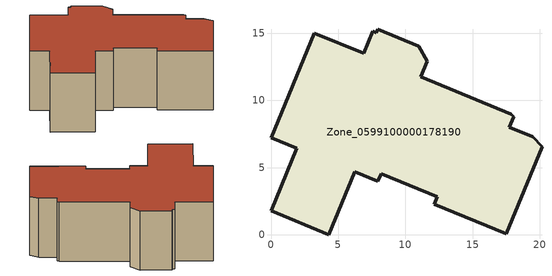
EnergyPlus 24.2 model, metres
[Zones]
Zone_0599100000178190
 floor ground (C_G): 12.37,2.84 8.2,4.55 7.96,3.97 6.22,4.68 4.3,0 0,1.77 1.92,6.45 0.03,7.22 3.23,15 6.89,13.49 7.58,15.14 7.82,15.02 7.96,15.28 10.98,14.04 11.62,12.91 11.15,11.75 17.89,8.98 18.07,8.79 17.74,8 19.48,7.28 20.16,6.56 17.49,0.06 12.14,2.25 z0
 wall outside (C_F): 0,1.77 4.3,0 6.22,4.68 7.96,3.97 8.2,4.55 12.37,2.84 12.14,2.25 17.49,0.06 20.16,6.56 19.48,7.28 17.74,8 18.07,8.79 17.89,8.98 11.15,11.75 11.62,12.91 10.98,14.04 7.96,15.28 7.82,15.02 7.58,15.14 6.89,13.49 3.23,15 0.03,7.22 1.92,6.45 0,1.77 z0:6.76
 roof outside (C_R): 20.16,6.56 19.48,7.28 17.74,8 18.07,8.79 17.89,8.98 11.15,11.75 11.62,12.91 10.98,14.04 7.96,15.28 7.82,15.02 7.58,15.14 6.89,13.49 3.23,15 0.03,7.22 1.92,6.45 0,1.77 4.3,0 6.22,4.68 7.96,3.97 8.2,4.55 12.37,2.84 12.14,2.25 17.49,0.06 z6.76
[BUILDING]
Pand.0599100000178190: North Axis=0; Terrain=City; Loads Convergence Tolerance Value=0.04; Temperature Convergence Tolerance Value=0.4; Solar Distribution=FullExterior; Maximum Number of Warmup Days=25; Minimum Number of Warmup Days=1
[Site:Location]
Rotterdam.The.Hague.AP_ZH_NLD Design_Conditions: Latitude=51.96; Longitude=4.45; Time Zone=1; Elevation=-4.5
[SITE:GROUNDTEMPERATURE:BUILDINGSURFACE]
18, 18, 18, 18, 18, 18, 18, 18, 18, 18, 18, 18
[MATERIAL] Thermal Absorptance=0.9; Solar Absorptance=0.7; Visible Absorptance=0.7
Name | Roughness | Thickness | Conductivity | Density | Specific Heat
G.D.1965-1974 | MediumSmooth | 0.15 | 0.882353 | 540 | 1210
F.D.1965-1974 | Rough | 0.3 | 0.697674 | 1920 | 840
R.D.1965-1974 | MediumRough | 0.2 | 0.232558 | 1500 | 1000
[CONSTRUCTION]
C_G: G.D.1965-1974
C_F: F.D.1965-1974
C_R: R.D.1965-1974
[ZONE]
Zone_0599100000178190: Type=1; Multiplier=1; Ceiling Height=Autocalculate; Volume=Autocalculate; Floor Area=autocalculate; Part of Total Floor Area=Yes
[ZONEINFILTRATION:DESIGNFLOWRATE]
Infil_Zone_0599100000178190: Zone or ZoneList or Space or SpaceList=Zone_0599100000178190; Schedule=AlwaysOn; Design Flow Rate Calculation Method=Flow/Area; Flow Rate per Floor Area=0.0042; Constant Term Coefficient=1; Temperature Term Coefficient=0; Velocity Term Coefficient=0; Velocity Squared Term Coefficient=0
[HVACTEMPLATE:ZONE:IDEALLOADSAIRSYSTEM]
Zone_0599100000178190: Maximum Heating Supply Air Temperature=50; Minimum Cooling Supply Air Temperature=13; Maximum Heating Supply Air Humidity Ratio=0.0156; Minimum Cooling Supply Air Humidity Ratio=0.0077; Heating Limit=NoLimit; Cooling Limit=NoLimit; Dehumidification Control Type=ConstantSensibleHeatRatio; Cooling Sensible Heat Ratio=0.7; Dehumidification Setpoint=60; Humidification Control Type=None; Humidification Setpoint=30; Outdoor Air Method=None; Outdoor Air Flow Rate per Person=0.00944; Outdoor Air Flow Rate per Zone Floor Area=0; Outdoor Air Flow Rate per Zone=0; Demand Controlled Ventilation Type=None; Outdoor Air Economizer Type=NoEconomizer; Heat Recovery Type=None; Sensible Heat Recovery Effectiveness=0.7; Latent Heat Recovery Effectiveness=0.65
[ZONECONTROL:THERMOSTAT]
ThermostatControl_Zone_0599100000178190: Zone or ZoneList=Zone_0599100000178190; Control Type Schedule=DualSetpointControlType; Control 1=Thermostat_Zone_0599100000178190; Temperature Difference Between Cutout And Setpoint=0
[THERMOSTATSETPOINT:DUALSETPOINT]
Thermostat_Zone_0599100000178190: Heating Setpoint Temperature Schedule=HeatingSetpoint_Zone_0599100000178190; Cooling Setpoint Temperature Schedule=CoolingSetpoint_Zone_0599100000178190
[SCHEDULE:COMPACT]
HeatingSetpoint_Zone_0599100000178190: Through: 12/31, For: AllDays, Until: 24:00, 21
CoolingSetpoint_Zone_0599100000178190: Through: 12/31, For: AllDays, Until: 24:00, 24
DualSetpointControlType: Through: 12/31, For: AllDays, Until: 24:00, 4
AlwaysOn: Through: 12/31, For: AllDays, Until: 24:00, 1
